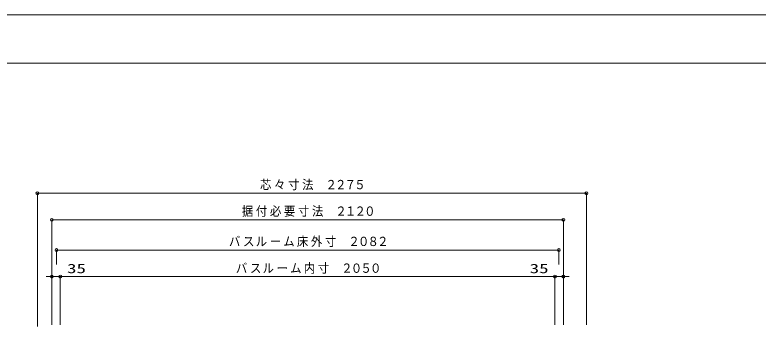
# Model space of a CAD drawing. Units: millimetres on the paper. Extents: x -305 to 305, y -152 to 152.
# Drawn here: x -164.4 to -10.3, y 83.7 to 148.5 of the extents above; entities that cross this region are included whole.
import ezdxf
from ezdxf.enums import TextEntityAlignment as Align

# ---------------------------------------------------------------- set-up
doc = ezdxf.new("R2010")
doc.units = ezdxf.units.MM
for name, color, linetype, lineweight in [('0-0_0', 7, 'Continuous', 9), ('0-1_VIEW0001', 7, 'Continuous', 9), ('0-3_図面枠', 3, 'Continuous', 9), ('0-4_DEFPOINTS', 7, 'Continuous', 9)]:
    doc.layers.add(name, color=color, linetype=linetype, lineweight=lineweight)
doc.styles.add('ＭＳ ゴシック', font='')
doc.styles.get('ＭＳ ゴシック').set_extended_font_data('MS Gothic')

# ---------------------------------------------------------------- blocks, each defined once
blk = doc.blocks.new('_ORIGIN')
at = {"layer": '0-0_0'}
blk.add_line((0, 0), (-1, 0), dxfattribs=at)
blk.add_circle((0, 0), 0.5, dxfattribs=at)

msp = doc.modelspace()

# ---------------------------------------------------------------- linework, layer by layer
at = {"layer": '0-1_VIEW0001'}
for p, q in [((-159.684, 83.988), (-159.684, 111.573)), ((-46.534, 111.573), (-159.084, 111.573)), ((-45.934, 84.365), (-45.934, 111.573)), ((-156.684, 84.363), (-156.684, 106.073)), ((-51.284, 106.073), (-156.084, 106.073)), ((-50.684, 84.363), (-50.684, 106.073)), ((-156.684, 103.533), (-156.684, 94.324)), ((-50.684, 103.533), (-50.684, 94.324)), ((-155.734, 96.863), (-155.734, 99.823)), ((-52.234, 99.823), (-155.134, 99.823)), ((-51.634, 96.863), (-51.634, 99.823)), ((-157.284, 94.324), (-157.884, 94.324)), ((-154.934, 94.324), (-156.684, 94.324)), ((-154.934, 94.324), (-149.496, 94.324)), ((-154.934, 84.363), (-154.934, 94.323)), ((-154.334, 94.324), (-153.734, 94.324)), ((-53.034, 94.323), (-154.334, 94.323)), ((-52.434, 94.324), (-57.872, 94.324)), ((-53.034, 94.324), (-53.634, 94.324)), ((-52.434, 94.324), (-50.684, 94.324)), ((-52.434, 84.363), (-52.434, 94.323)), ((-50.084, 94.324), (-49.484, 94.324))]:
    msp.add_line(p, q, dxfattribs=at)
at = {"layer": '0-3_図面枠'}
msp.add_lwpolyline([(-291.017, -138.498), (108.983, -138.498), (108.983, 138.502), (-291.017, 138.502)], close=True, dxfattribs=at)
at = {"layer": '0-4_DEFPOINTS'}
msp.add_line((118.983, 148.502), (-301.017, 148.502), dxfattribs=at)

# ---------------------------------------------------------------- block references
at = {"layer": '0-1_VIEW0001', "xscale": 0.6, "yscale": 0.6, "rotation": 180}
for p in [(-159.684, 111.573), (-156.684, 106.073), (-155.734, 99.823), (-154.934, 94.324), (-154.934, 94.323), (-50.684, 94.324)]:
    msp.add_blockref('_ORIGIN', p, dxfattribs=at)
at = {"layer": '0-1_VIEW0001', "xscale": 0.6, "yscale": 0.6}
for p in [(-45.934, 111.573), (-50.684, 106.073), (-51.634, 99.823), (-156.684, 94.324), (-52.434, 94.324), (-52.434, 94.323)]:
    msp.add_blockref('_ORIGIN', p, dxfattribs=at)

# ---------------------------------------------------------------- texts
at = {"layer": '0-1_VIEW0001', "style": 'ＭＳ ゴシック'}
for s, width, p in [('芯', 0.9, (-113.553, 111.839)), ('々', 0.9, (-110.645, 111.839)), ('寸', 0.9, (-107.737, 111.839)), ('法', 0.9, (-104.829, 111.839)), ('２', 0.9, (-99.989, 111.839)), ('２', 0.9, (-98.001, 111.839)), ('７', 0.9, (-96.013, 111.839)), ('５', 0.9, (-94.025, 111.839)), ('据', 0.9, (-117.325, 106.339)), ('付', 0.9, (-114.417, 106.339)), ('必', 0.9, (-111.509, 106.339)), ('要', 0.9, (-108.601, 106.339)), ('寸', 0.9, (-105.693, 106.339)), ('法', 0.9, (-102.785, 106.339)), ('２', 0.9, (-97.945, 106.339)), ('１', 0.9, (-95.957, 106.339)), ('２', 0.9, (-93.969, 106.339)), ('０', 0.9, (-91.981, 106.339)), ('バ', 0.9, (-119.983, 100.078)), ('ス', 0.9, (-117.075, 100.078)), ('ル', 0.9, (-114.451, 100.078)), ('ー', 0.9, (-111.543, 100.078)), ('ム', 0.9, (-108.749, 100.078)), ('床', 0.9, (-105.909, 100.078)), ('外', 0.9, (-103.001, 100.078)), ('寸', 0.9, (-100.093, 100.078)), ('２', 0.9, (-95.253, 100.078)), ('０', 0.9, (-93.265, 100.078)), ('８', 0.9, (-91.277, 100.078)), ('２', 0.9, (-89.289, 100.078)), ('バ', 0.9, (-118.552, 94.538)), ('ル', 0.9, (-113.02, 94.538)), ('ム', 0.9, (-107.318, 94.538)), ('内', 0.9, (-104.478, 94.538)), ('寸', 0.9, (-101.57, 94.538)), ('２', 0.9, (-96.73, 94.538)), ('０', 0.9, (-94.742, 94.538)), ('５', 0.9, (-92.754, 94.538)), ('０', 0.9, (-90.766, 94.538)), ('35', 1.5, (-153.543, 94.463)), ('ス', 0.9, (-115.644, 94.538)), ('ー', 0.9, (-110.112, 94.538)), ('35', 1.5, (-57.681, 94.463))]:
    msp.add_text(s, height=1.921, dxfattribs=dict(at, width=width)).set_placement(p, align=Align.BOTTOM_LEFT)

doc.saveas('drawing.dxf')
